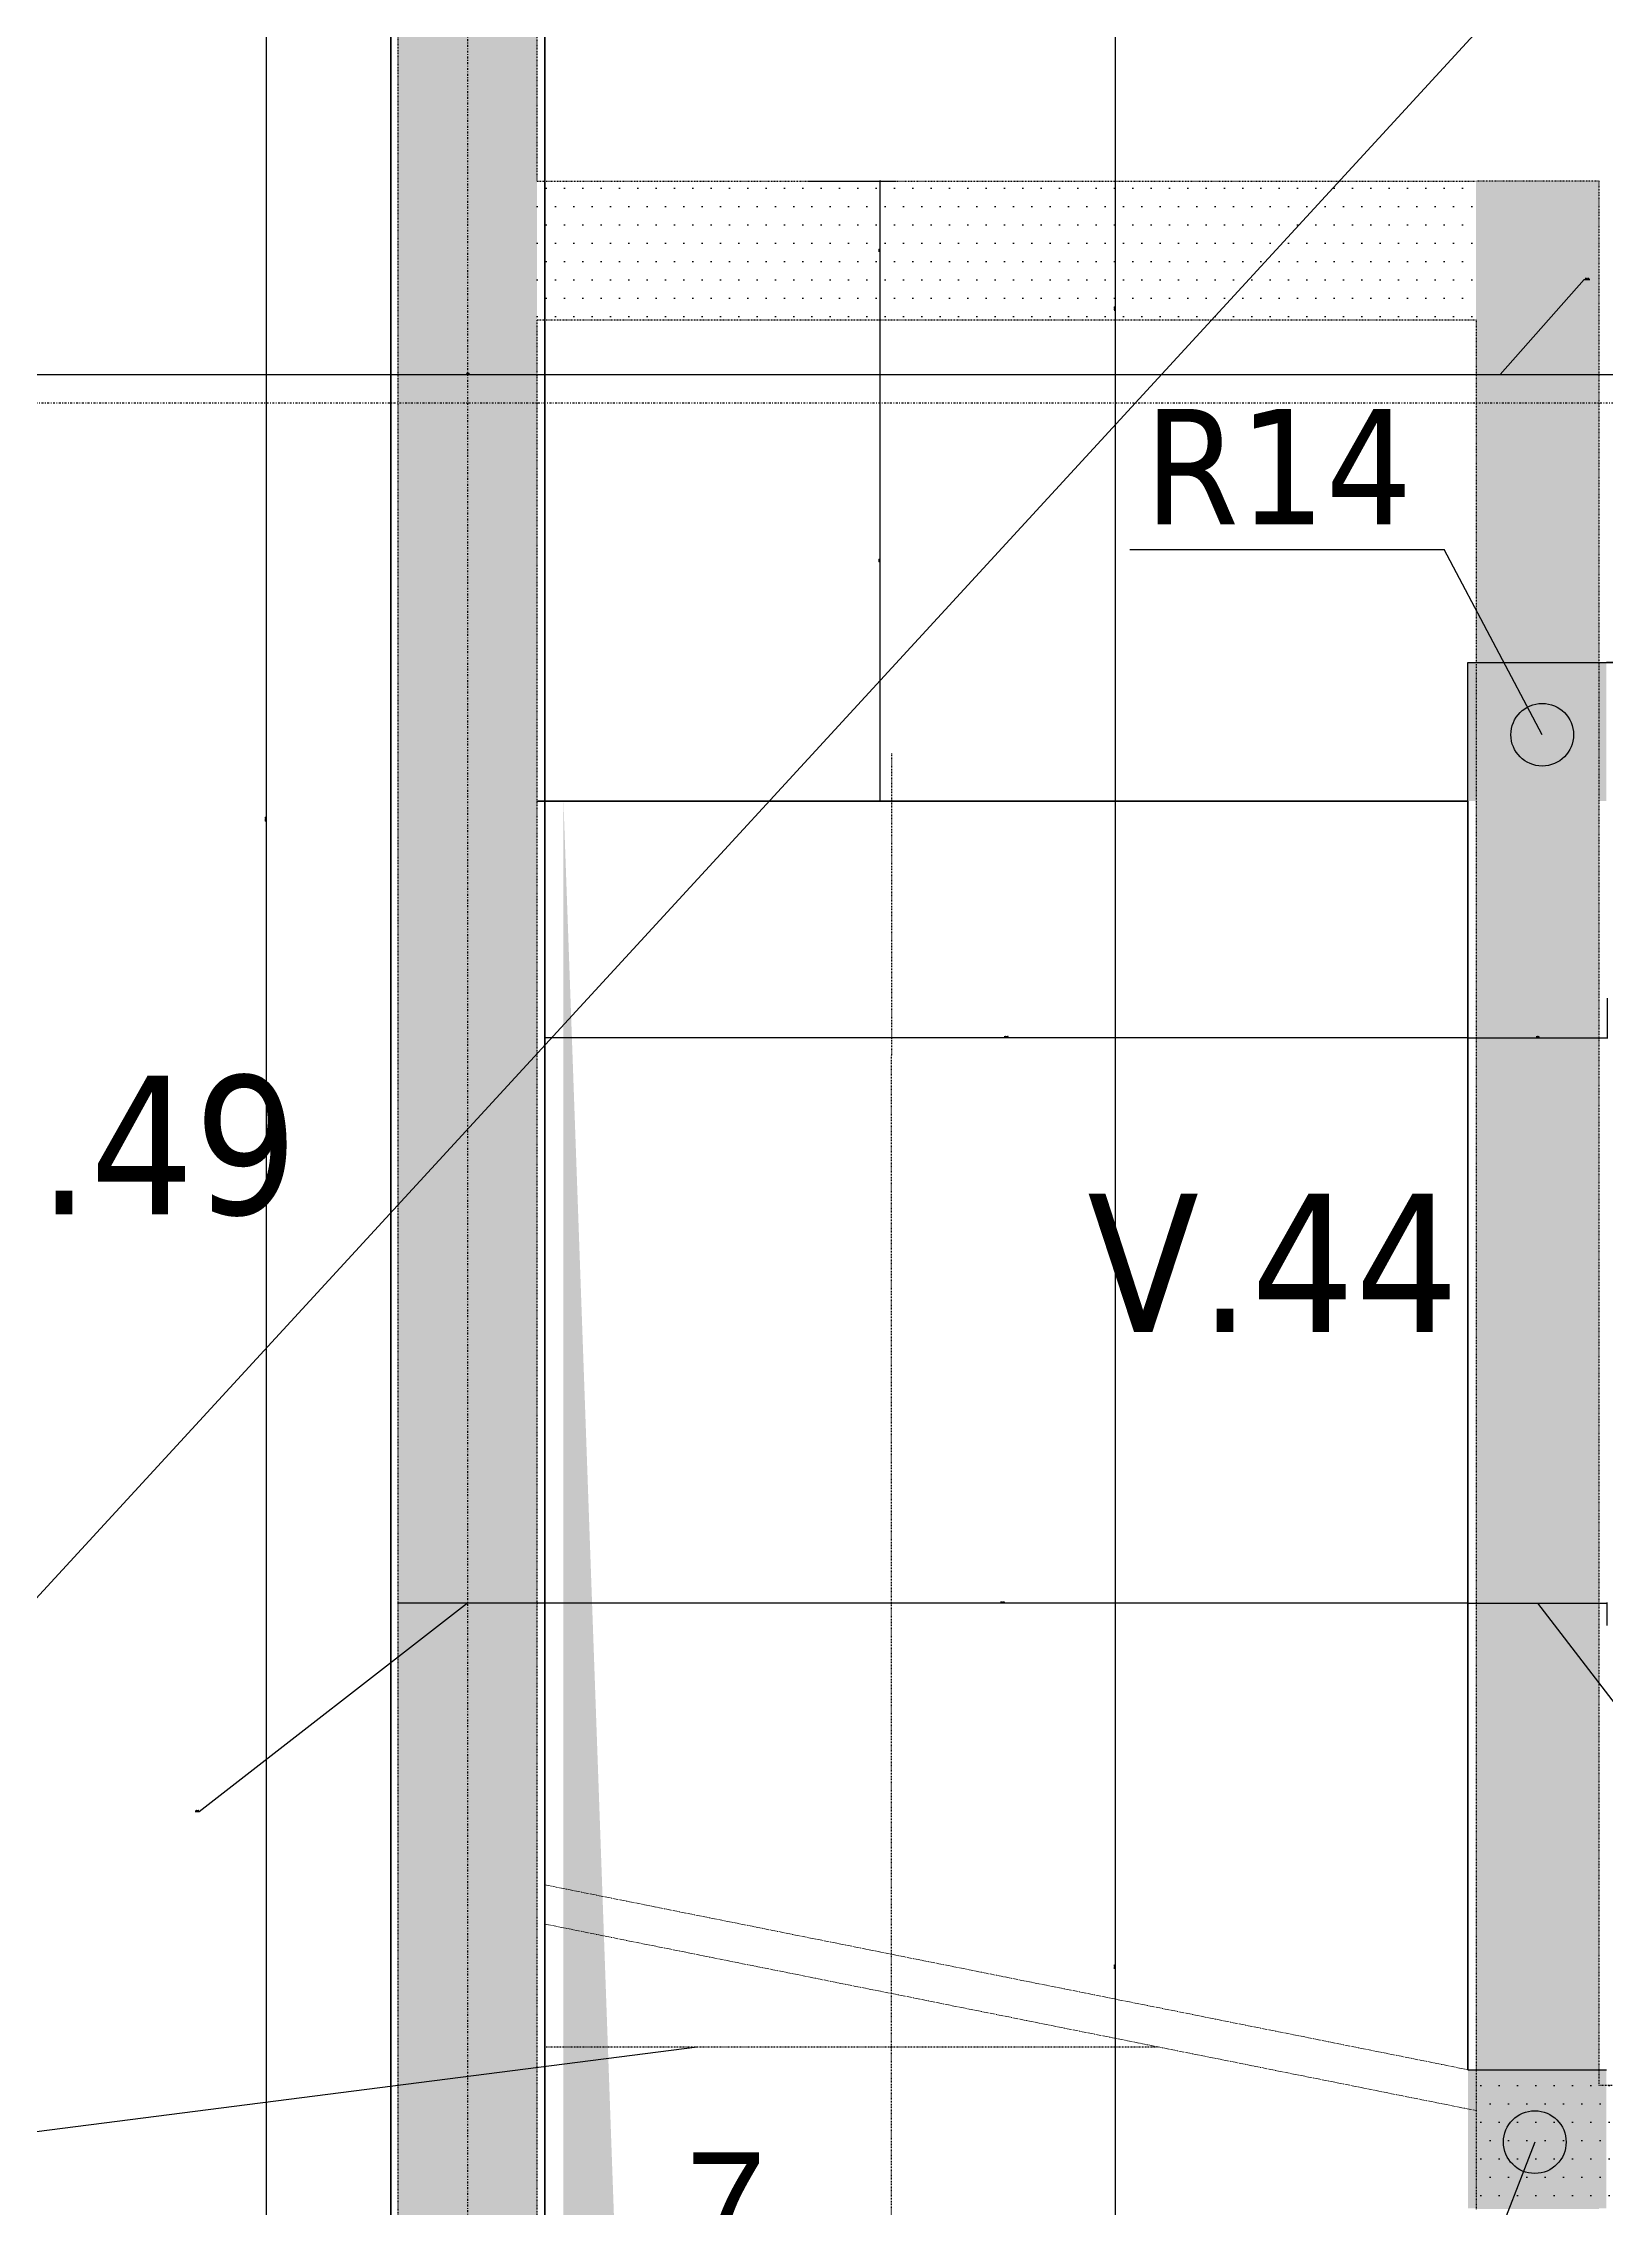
# Model space of a CAD drawing. Extents: x -12912 to 27386, y 1818 to 8189.
# Drawn here: x 5178.8 to 5382, y 6023.9 to 6305.2 of the extents above; entities that cross this region are included whole.
import ezdxf

# ---------------------------------------------------------------- set-up
doc = ezdxf.new("R2010")
doc.units = 0
doc.header["$MEASUREMENT"] = 0
for name, pattern in [('AXES2', [1.125, 0.75, -0.125, 0.125, -0.125]), ('CACHE2', [4.7625, 3.175, -1.5875]), ('GrDotted', [0.4, 0.1, -0.1, 0.1, -0.1]), ('GrFeatureAxis', [0.85, 0.25, -0.2, 0.1, -0.2, 0.1]), ('STRICHPUNKT2_S11', [0.9, 0.7, -0.1, 0, -0.1]), ('STRICHPUNKT2_S5', [1, 0.7, -0.1, 0.1, -0.1])]:
    doc.linetypes.add(name, pattern=pattern)
doc.layers.get('0').update_dxf_attribs({"linetype": 'CONTINUOUS'})
doc.layers.get('DEFPOINTS').update_dxf_attribs({"linetype": 'CONTINUOUS'})
for name, color, linetype in [('g-ax2', 1, 'AXES2'), ('g-tx', 7, 'CONTINUOUS'), ('K_ENT_M_Building_Coffrage PH Sous sol', 7, 'CONTINUOUS'), ('STR_AXES_REPERE', 1, 'CONTINUOUS'), ('STR_COTATION', 1, 'CONTINUOUS'), ('STR_dob_liaisons_voiles', 23, 'CONTINUOUS'), ('STR_RESV_DALLE', 11, 'CONTINUOUS'), ('STR_SURCH', 9, 'CACHE2'), ('STR_SURCH NIV 1', 9, 'CACHE2'), ('STR_TXT', 102, 'CONTINUOUS'), ('STR_TXT_V', 102, 'CONTINUOUS')]:
    doc.layers.add(name, color=color, linetype=linetype)
for name, color, linetype, lineweight in [('STR_AXES', 4, 'STRICHPUNKT2_S11', 25), ('STR_DALLES', 103, 'CONTINUOUS', 35), ('STR_VOILES', 6, 'CONTINUOUS', 70)]:
    doc.layers.add(name, color=color, linetype=linetype, lineweight=lineweight)
doc.styles.add('EPAIS', font='TAHOMA.TTF')
doc.styles.add('GrDimensions', font='simplex.shx')
doc.dimstyles.new('GrDimensions', dxfattribs={"dimtxt": 0.09, "dimasz": 0.05, "dimexe": 0.07, "dimexo": 0, "dimgap": 0.05, "dimtad": 1, "dimzin": 0, "dimdsep": 46, "dimtxsty": 'GrDimensions', "dimblk": 'ARCHTICK', "dimblk1": 'ARCHTICK', "dimblk2": 'ARCHTICK', "dimcen": 0.09, "dimadec": 0, "dimazin": 0, "dimtfac": 1, "dimtdec": 4, "dimtmove": 0, "dimatfit": 3, "dimldrblk": 'OPEN30', "dimfxl": 0, "dimtolj": 1, "dimtzin": 0, "dimarcsym": 0})
doc.dimstyles.new('nOVO', dxfattribs={"dimscale": 1.3, "dimtxt": 0.09, "dimasz": 0.05, "dimexe": 0.07, "dimexo": 0, "dimgap": 0.05, "dimtad": 1, "dimzin": 0, "dimdsep": 46, "dimtxsty": 'GrDimensions', "dimblk": 'ARCHTICK', "dimcen": 0.09, "dimadec": 0, "dimazin": 0, "dimtfac": 1, "dimtmove": 0, "dimatfit": 3, "dimldrblk": 'OPEN30', "dimfxl": 0, "dimtolj": 1, "dimtzin": 0, "dimarcsym": 0})
doc.dimstyles.new('Novo_MALKO', dxfattribs={"dimscale": 1.3, "dimtxt": 0.09, "dimasz": 0.05, "dimexe": 0.07, "dimexo": 0, "dimgap": 0.05, "dimtad": 1, "dimdec": 0, "dimlfac": 100, "dimzin": 0, "dimdsep": 46, "dimtxsty": 'GrDimensions', "dimblk": 'ARCHTICK', "dimcen": 0.09, "dimadec": 0, "dimazin": 0, "dimtfac": 1, "dimtdec": 0, "dimtmove": 0, "dimatfit": 3, "dimldrblk": 'OPEN30', "dimfxl": 0, "dimtolj": 1, "dimtzin": 0, "dimarcsym": 0})
pattern_1 = [(0, (5243.0074, 5883.9378), (1.190625, 2.38125), [0, -2.38125])]

# ---------------------------------------------------------------- blocks, each defined once
blk = doc.blocks.new('_ArchTick')
at = {"color": 0, "linetype": 'ByBlock', "const_width": 0.15}
blk.add_lwpolyline([(-0.5, -0.5), (0.5, 0.5)], dxfattribs=at)
blk = doc.blocks.new('*D146')
at = {"layer": 'DEFPOINTS', "color": 0, "linetype": 'Continuous'}
for p in [(4959.01, 6262.16), (5224.01, 6262.16), (5224.01, 6262.16)]:
    blk.add_point(p, dxfattribs=at)
at = {"layer": 'STR_COTATION', "color": 0, "linetype": 'Continuous', "lineweight": -2}
for p, q in [((4959.01, 6262.16), (4959.01, 6262.25)), ((4959.01, 6262.16), (5224.01, 6262.16)), ((5224.01, 6262.16), (5224.01, 6262.25))]:
    blk.add_line(p, q, dxfattribs=at)
at = {"layer": 'STR_COTATION', "color": 0, "linetype": 'Continuous', "lineweight": -2, "xscale": 0.065, "yscale": 0.065, "zscale": 0.065, "rotation": 180}
blk.add_blockref('_ArchTick', (4959.01, 6262.16), dxfattribs=at)
at = {"layer": 'STR_COTATION', "color": 0, "linetype": 'Continuous', "lineweight": -2, "xscale": 0.065, "yscale": 0.065, "zscale": 0.065}
blk.add_blockref('_ArchTick', (5224.01, 6262.16), dxfattribs=at)
at = {"layer": 'STR_COTATION', "color": 0, "linetype": 'Continuous', "lineweight": -3, "insert": (5091.51, 6262.28), "char_height": 0.117, "attachment_point": 5, "style": 'GrDimensions'}
blk.add_mtext('\\A1;265.00', dxfattribs=at)
blk = doc.blocks.new('_Open30')
at = {"color": 0, "linetype": 'ByBlock', "lineweight": -2}
for p, q in [((-1, 0.3), (0, 0)), ((0, 0), (-1, -0.3)), ((0, 0), (-1, 0))]:
    blk.add_line(p, q, dxfattribs=at)
blk = doc.blocks.new('*D147')
at = {"layer": 'DEFPOINTS', "color": 0, "linetype": 'Continuous'}
for p in [(5224.01, 6262.16), (5244.01, 6262.16), (5244.01, 6262.16)]:
    blk.add_point(p, dxfattribs=at)
at = {"layer": 'STR_COTATION', "color": 0, "linetype": 'Continuous', "lineweight": -2}
for p, q in [((5224.01, 6262.16), (5224.01, 6262.25)), ((5224.01, 6262.16), (5244.01, 6262.16)), ((5244.01, 6262.16), (5244.01, 6262.25))]:
    blk.add_line(p, q, dxfattribs=at)
at = {"layer": 'STR_COTATION', "color": 0, "linetype": 'Continuous', "lineweight": -2, "xscale": 0.065, "yscale": 0.065, "zscale": 0.065, "rotation": 180}
blk.add_blockref('_ArchTick', (5224.01, 6262.16), dxfattribs=at)
at = {"layer": 'STR_COTATION', "color": 0, "linetype": 'Continuous', "lineweight": -2, "xscale": 0.065, "yscale": 0.065, "zscale": 0.065}
blk.add_blockref('_ArchTick', (5244.01, 6262.16), dxfattribs=at)
at = {"layer": 'STR_COTATION', "color": 0, "linetype": 'Continuous', "lineweight": -3, "insert": (5234.01, 6262.28), "char_height": 0.117, "attachment_point": 5, "style": 'GrDimensions'}
blk.add_mtext('\\A1;2000', dxfattribs=at)
blk = doc.blocks.new('*D148')
at = {"layer": 'DEFPOINTS', "color": 0, "linetype": 'Continuous'}
for p in [(5244.01, 6262.16), (5492.27, 6262.16), (5492.27, 6262.16)]:
    blk.add_point(p, dxfattribs=at)
at = {"layer": 'STR_COTATION', "color": 0, "linetype": 'Continuous', "lineweight": -2}
for p, q in [((5368.14, 6262.16), (5379.07, 6274.51)), ((5379.07, 6274.51), (5379.78, 6274.51)), ((5244.01, 6262.16), (5244.01, 6262.25)), ((5244.01, 6262.16), (5492.27, 6262.16)), ((5492.27, 6262.16), (5492.27, 6262.25))]:
    blk.add_line(p, q, dxfattribs=at)
at = {"layer": 'STR_COTATION', "color": 0, "linetype": 'Continuous', "lineweight": -2, "xscale": 0.065, "yscale": 0.065, "zscale": 0.065, "rotation": 180}
blk.add_blockref('_ArchTick', (5244.01, 6262.16), dxfattribs=at)
at = {"layer": 'STR_COTATION', "color": 0, "linetype": 'Continuous', "lineweight": -2, "xscale": 0.065, "yscale": 0.065, "zscale": 0.065}
blk.add_blockref('_ArchTick', (5492.27, 6262.16), dxfattribs=at)
at = {"layer": 'STR_COTATION', "color": 0, "linetype": 'Continuous', "lineweight": -3, "insert": (5379.43, 6274.63), "char_height": 0.117, "attachment_point": 5, "style": 'GrDimensions'}
blk.add_mtext('\\A1;248.26', dxfattribs=at)
blk = doc.blocks.new('*D373')
at = {"layer": 'DEFPOINTS', "color": 0, "linetype": 'Continuous'}
for p in [(5207.86, 6508.91), (5214.24, 6508.91), (5211.24, 5899.91)]:
    blk.add_point(p, dxfattribs=at)
at = {"layer": 'STR_COTATION', "color": 0, "linetype": 'Continuous', "lineweight": -2}
for p, q in [((5214.24, 6508.91), (5207.77, 6508.91)), ((5207.86, 5899.91), (5207.86, 6508.91)), ((5211.24, 5899.91), (5207.77, 5899.91))]:
    blk.add_line(p, q, dxfattribs=at)
at = {"layer": 'STR_COTATION', "color": 0, "linetype": 'Continuous', "lineweight": -2, "xscale": 0.065, "yscale": 0.065, "zscale": 0.065}
for p, rotation in [((5207.86, 6508.91), 90), ((5207.86, 5899.91), 270)]:
    blk.add_blockref('_ArchTick', p, dxfattribs=dict(at, rotation=rotation))
at = {"layer": 'STR_COTATION', "color": 0, "linetype": 'Continuous', "lineweight": -3, "insert": (5207.73, 6204.41), "char_height": 0.117, "attachment_point": 5, "rotation": 90, "style": 'GrDimensions'}
blk.add_mtext('\\A1;609.00', dxfattribs=at)
blk = doc.blocks.new('*D375')
at = {"layer": 'DEFPOINTS', "color": 0, "linetype": 'Continuous'}
for p in [(5315.32, 6206.75), (5318.18, 6206.75), (5312.64, 5903.92)]:
    blk.add_point(p, dxfattribs=at)
at = {"layer": 'STR_COTATION', "color": 0, "linetype": 'Continuous', "lineweight": -2}
for p, q in [((5315.32, 6206.75), (5318.27, 6206.75)), ((5318.18, 5903.92), (5318.18, 6206.75)), ((5312.64, 5903.92), (5318.27, 5903.92))]:
    blk.add_line(p, q, dxfattribs=at)
at = {"layer": 'STR_COTATION', "color": 0, "linetype": 'Continuous', "lineweight": -2, "xscale": 0.065, "yscale": 0.065, "zscale": 0.065}
for p, rotation in [((5318.18, 6206.75), 90), ((5318.18, 5903.92), 270)]:
    blk.add_blockref('_ArchTick', p, dxfattribs=dict(at, rotation=rotation))
at = {"layer": 'STR_COTATION', "color": 0, "linetype": 'Continuous', "lineweight": -3, "insert": (5318.06, 6055.33), "char_height": 0.117, "attachment_point": 5, "rotation": 90, "style": 'GrDimensions'}
blk.add_mtext('\\A1;302.83', dxfattribs=at)
blk = doc.blocks.new('*D376')
at = {"layer": 'DEFPOINTS', "color": 0, "linetype": 'Continuous'}
for p in [(5314.36, 6334.65), (5318.18, 6334.65), (5315.32, 6206.75)]:
    blk.add_point(p, dxfattribs=at)
at = {"layer": 'STR_COTATION', "color": 0, "linetype": 'Continuous', "lineweight": -2}
for p, q in [((5318.09, 6334.65), (5318.27, 6334.65)), ((5318.18, 6206.75), (5318.18, 6334.65)), ((5318.09, 6206.75), (5318.27, 6206.75))]:
    blk.add_line(p, q, dxfattribs=at)
at = {"layer": 'STR_COTATION', "color": 0, "linetype": 'Continuous', "lineweight": -2, "xscale": 0.065, "yscale": 0.065, "zscale": 0.065}
for p, rotation in [((5318.18, 6334.65), 90), ((5318.18, 6206.75), 270)]:
    blk.add_blockref('_ArchTick', p, dxfattribs=dict(at, rotation=rotation))
at = {"layer": 'STR_COTATION', "color": 0, "linetype": 'Continuous', "lineweight": -3, "insert": (5318.06, 6270.7), "char_height": 0.117, "attachment_point": 5, "rotation": 90, "style": 'GrDimensions'}
blk.add_mtext('\\A1;127.90', dxfattribs=at)
blk = doc.blocks.new('*D380')
at = {"layer": 'DEFPOINTS', "color": 0, "linetype": 'Continuous'}
for p in [(5382.05, 6102.58), (5363.96, 6097.86), (5382.05, 6099.66)]:
    blk.add_point(p, dxfattribs=at)
at = {"layer": 'STR_COTATION', "color": 0, "linetype": 'Continuous', "lineweight": -2}
for p, q in [((5363.96, 6097.86), (5363.96, 6102.67)), ((5363.96, 6102.58), (5382.05, 6102.58)), ((5373.01, 6102.58), (5390.47, 6079.82)), ((5382.05, 6099.66), (5382.05, 6102.67)), ((5390.47, 6079.82), (5390.96, 6079.82))]:
    blk.add_line(p, q, dxfattribs=at)
at = {"layer": 'STR_COTATION', "color": 0, "linetype": 'Continuous', "lineweight": -2, "xscale": 0.065, "yscale": 0.065, "zscale": 0.065, "rotation": 180}
blk.add_blockref('_ArchTick', (5363.96, 6102.58), dxfattribs=at)
at = {"layer": 'STR_COTATION', "color": 0, "linetype": 'Continuous', "lineweight": -2, "xscale": 0.065, "yscale": 0.065, "zscale": 0.065}
blk.add_blockref('_ArchTick', (5382.05, 6102.58), dxfattribs=at)
at = {"layer": 'STR_COTATION', "color": 0, "linetype": 'Continuous', "lineweight": -3, "insert": (5390.71, 6079.94), "char_height": 0.117, "attachment_point": 5, "style": 'GrDimensions'}
blk.add_mtext('\\A1;1810', dxfattribs=at)
blk = doc.blocks.new('*D391')
at = {"layer": 'DEFPOINTS', "color": 0, "linetype": 'Continuous'}
for p in [(5363.96, 6181.16), (5382.06, 6181.16), (5382.06, 6176.01)]:
    blk.add_point(p, dxfattribs=at)
at = {"layer": 'STR_COTATION', "color": 0, "linetype": 'Continuous', "lineweight": -2}
for p, q in [((5363.96, 6181.16), (5363.96, 6175.92)), ((5382.06, 6181.16), (5382.06, 6175.92)), ((5363.96, 6176.01), (5382.06, 6176.01))]:
    blk.add_line(p, q, dxfattribs=at)
at = {"layer": 'STR_COTATION', "color": 0, "linetype": 'Continuous', "lineweight": -2, "xscale": 0.065, "yscale": 0.065, "zscale": 0.065, "rotation": 180}
blk.add_blockref('_ArchTick', (5363.96, 6176.01), dxfattribs=at)
at = {"layer": 'STR_COTATION', "color": 0, "linetype": 'Continuous', "lineweight": -2, "xscale": 0.065, "yscale": 0.065, "zscale": 0.065}
blk.add_blockref('_ArchTick', (5382.06, 6176.01), dxfattribs=at)
at = {"layer": 'STR_COTATION', "color": 0, "linetype": 'Continuous', "lineweight": -3, "insert": (5373.01, 6176.14), "char_height": 0.117, "attachment_point": 5, "style": 'GrDimensions'}
blk.add_mtext('\\A1;1810', dxfattribs=at)
blk = doc.blocks.new('*D951')
at = {"layer": 'DEFPOINTS', "color": 0, "ltscale": 4.5}
for p in [(5363.96, 6181.16), (5244.01, 6177.65), (5244.01, 6176.01)]:
    blk.add_point(p, dxfattribs=at)
at = {"layer": 'STR_COTATION', "color": 0, "lineweight": -2, "ltscale": 4.5}
for p, q in [((5244.01, 6176.1), (5244.01, 6175.92)), ((5363.96, 6176.01), (5244.01, 6176.01)), ((5363.96, 6176.1), (5363.96, 6175.92))]:
    blk.add_line(p, q, dxfattribs=at)
at = {"layer": 'STR_COTATION', "color": 0, "lineweight": -2, "ltscale": 4.5, "xscale": 0.065, "yscale": 0.065, "zscale": 0.065, "rotation": 180}
blk.add_blockref('_ArchTick', (5244.01, 6176.01), dxfattribs=at)
at = {"layer": 'STR_COTATION', "color": 0, "lineweight": -2, "ltscale": 4.5, "xscale": 0.065, "yscale": 0.065, "zscale": 0.065}
blk.add_blockref('_ArchTick', (5363.96, 6176.01), dxfattribs=at)
at = {"layer": 'STR_COTATION', "color": 0, "ltscale": 4.5, "insert": (5303.98, 6176.14), "char_height": 0.117, "attachment_point": 5, "style": 'GrDimensions'}
blk.add_mtext('\\A1;119.95', dxfattribs=at)
blk = doc.blocks.new('*D987')
at = {"layer": 'DEFPOINTS', "color": 0, "ltscale": 4.5}
for p in [(5279.5, 6269.26), (5287.57, 6269.26), (5279.5, 6206.75)]:
    blk.add_point(p, dxfattribs=at)
at = {"layer": 'STR_COTATION', "color": 0, "lineweight": -2, "ltscale": 4.5}
for p, q in [((5287.48, 6269.26), (5287.66, 6269.26)), ((5287.57, 6206.75), (5287.57, 6269.26)), ((5287.48, 6206.75), (5287.66, 6206.75))]:
    blk.add_line(p, q, dxfattribs=at)
at = {"layer": 'STR_COTATION', "color": 0, "lineweight": -2, "ltscale": 4.5, "xscale": 0.065, "yscale": 0.065, "zscale": 0.065}
for p, rotation in [((5287.57, 6269.26), 90), ((5287.57, 6206.75), 270)]:
    blk.add_blockref('_ArchTick', p, dxfattribs=dict(at, rotation=rotation))
at = {"layer": 'STR_COTATION', "color": 0, "ltscale": 4.5, "insert": (5287.45, 6238.01), "char_height": 0.117, "attachment_point": 5, "rotation": 90, "style": 'GrDimensions'}
blk.add_mtext('\\A1;6252', dxfattribs=at)
blk = doc.blocks.new('*D988')
at = {"layer": 'DEFPOINTS', "color": 0, "ltscale": 4.5}
for p in [(5287.57, 6287.26), (5298.32, 6287.26), (5279.5, 6269.26)]:
    blk.add_point(p, dxfattribs=at)
at = {"layer": 'STR_COTATION', "color": 0, "lineweight": -2, "ltscale": 4.5}
for p, q in [((5287.66, 6287.26), (5287.48, 6287.26)), ((5287.57, 6269.26), (5287.57, 6287.26)), ((5287.48, 6269.26), (5287.66, 6269.26))]:
    blk.add_line(p, q, dxfattribs=at)
at = {"layer": 'STR_COTATION', "color": 0, "lineweight": -2, "ltscale": 4.5, "xscale": 0.065, "yscale": 0.065, "zscale": 0.065}
for p, rotation in [((5287.57, 6287.26), 90), ((5287.57, 6269.26), 270)]:
    blk.add_blockref('_ArchTick', p, dxfattribs=dict(at, rotation=rotation))
at = {"layer": 'STR_COTATION', "color": 0, "ltscale": 4.5, "insert": (5287.45, 6278.26), "char_height": 0.117, "attachment_point": 5, "rotation": 90, "style": 'GrDimensions'}
blk.add_mtext('\\A1;1800', dxfattribs=at)
blk = doc.blocks.new('*D989')
at = {"layer": 'DEFPOINTS', "color": 0, "ltscale": 4.5}
for p in [(5243.01, 6107.75), (5243.01, 6102.58), (5363.96, 6097.86)]:
    blk.add_point(p, dxfattribs=at)
at = {"layer": 'STR_COTATION', "color": 0, "lineweight": -2, "ltscale": 4.5}
for p, q in [((5243.01, 6102.67), (5243.01, 6102.48)), ((5363.96, 6102.58), (5243.01, 6102.58)), ((5363.96, 6102.48), (5363.96, 6102.67))]:
    blk.add_line(p, q, dxfattribs=at)
at = {"layer": 'STR_COTATION', "color": 0, "lineweight": -2, "ltscale": 4.5, "xscale": 0.065, "yscale": 0.065, "zscale": 0.065, "rotation": 180}
blk.add_blockref('_ArchTick', (5243.01, 6102.58), dxfattribs=at)
at = {"layer": 'STR_COTATION', "color": 0, "lineweight": -2, "ltscale": 4.5, "xscale": 0.065, "yscale": 0.065, "zscale": 0.065}
blk.add_blockref('_ArchTick', (5363.96, 6102.58), dxfattribs=at)
at = {"layer": 'STR_COTATION', "color": 0, "ltscale": 4.5, "insert": (5303.48, 6102.7), "char_height": 0.117, "attachment_point": 5, "style": 'GrDimensions'}
blk.add_mtext('\\A1;120.95', dxfattribs=at)
blk = doc.blocks.new('*D990')
at = {"layer": 'DEFPOINTS', "color": 0, "ltscale": 4.5}
for p in [(5224.91, 6113.93), (5243.01, 6107.75), (5224.91, 6102.58)]:
    blk.add_point(p, dxfattribs=at)
at = {"layer": 'STR_COTATION', "color": 0, "lineweight": -2, "ltscale": 4.5}
for p, q in [((5233.96, 6102.58), (5199.08, 6075.49)), ((5224.91, 6102.67), (5224.91, 6102.48)), ((5243.01, 6102.58), (5224.91, 6102.58)), ((5243.01, 6102.67), (5243.01, 6102.48)), ((5199.08, 6075.49), (5198.58, 6075.49))]:
    blk.add_line(p, q, dxfattribs=at)
at = {"layer": 'STR_COTATION', "color": 0, "lineweight": -2, "ltscale": 4.5, "xscale": 0.065, "yscale": 0.065, "zscale": 0.065, "rotation": 180}
blk.add_blockref('_ArchTick', (5224.91, 6102.58), dxfattribs=at)
at = {"layer": 'STR_COTATION', "color": 0, "lineweight": -2, "ltscale": 4.5, "xscale": 0.065, "yscale": 0.065, "zscale": 0.065}
blk.add_blockref('_ArchTick', (5243.01, 6102.58), dxfattribs=at)
at = {"layer": 'STR_COTATION', "color": 0, "ltscale": 4.5, "insert": (5198.83, 6075.62), "char_height": 0.117, "attachment_point": 5, "style": 'GrDimensions'}
blk.add_mtext('\\A1;1810', dxfattribs=at)

msp = doc.modelspace()

# ---------------------------------------------------------------- hatches: boundary and pattern name
at = {"layer": 'STR_AXES_REPERE', "linetype": 'Continuous'}
for points in [[(5363.959, 6206.747), (5363.959, 6224.747), (5381.959, 6224.747), (5381.959, 6206.747)], [(5363.957, 6023.979), (5363.957, 6041.979), (5381.957, 6041.979), (5381.957, 6023.979)]]:
    msp.add_hatch(color=256, dxfattribs=at).paths.add_polyline_path(points)
at = {"layer": 'STR_dob_liaisons_voiles', "ltscale": 4.5}
h = msp.add_hatch(color=256, dxfattribs=at)
h.paths.add_polyline_path([(5375.093, 6219.157, 0.0938149), (5373.606, 6219.438), (5373.606, 6215.369)])
h.paths.add_polyline_path([(5373.606, 6215.369), (5373.606, 6211.299, 0.4142136), (5377.675, 6215.369, 0.3084139), (5375.093, 6219.157)])
h.paths.add_polyline_path([(5373.606, 6219.438, 0.4142136), (5369.536, 6215.369, 0.4142136), (5373.606, 6211.299)])
h = msp.add_hatch(color=256, dxfattribs=at)
h.paths.add_polyline_path([(5374.134, 6036.358, 0.0938149), (5372.647, 6036.64), (5372.647, 6032.57)])
h.paths.add_polyline_path([(5372.647, 6032.57), (5372.647, 6028.5, 0.4142136), (5376.716, 6032.57, 0.3084139), (5374.134, 6036.358)])
h.paths.add_polyline_path([(5372.647, 6036.64, 0.4142136), (5368.577, 6032.57, 0.4142136), (5372.647, 6028.5)])
at = {"layer": 'STR_SURCH', "linetype": 'Continuous'}
h = msp.add_hatch(dxfattribs=at)
h.set_pattern_fill('DOTS', color=256, scale=1.5, style=0)
h.set_pattern_definition(pattern_1)
h.paths.add_polyline_path([(5224.91, 5899.914), (5243.007, 5899.914), (5243.007, 6508.914), (5224.91, 6508.914)])
at = {"layer": 'STR_SURCH', "ltscale": 4.5}
h = msp.add_hatch(dxfattribs=at)
h.set_pattern_fill('DOTS', color=256, scale=1.5, style=0)
h.set_pattern_definition(pattern_1)
h.paths.add_polyline_path([(5365.007, 6287.264), (5243.007, 6287.264), (5243.007, 6269.264), (5365.007, 6269.264)])
at = {"layer": 'STR_SURCH', "linetype": 'Continuous'}
h = msp.add_hatch(dxfattribs=at)
h.set_pattern_fill('DOTS', color=256, scale=1.5, style=0)
h.set_pattern_definition([(0, (5254.0074, 5883.9378), (1.190625, 2.38125), [0, -2.38125])])
h.paths.add_polyline_path([(5365.007, 6023.881), (5381.007, 6023.881), (5381.007, 6287.264), (5365.007, 6287.264)])
h = msp.add_hatch(dxfattribs=at)
h.set_pattern_fill('DOTS', color=256, scale=1.5, style=0)
h.set_pattern_definition([(0, (5243.0074, 5908.9378), (1.190625, 2.38125), [0, -2.38125])])
h.paths.add_polyline_path([(5365.007, 6039.932), (5365.007, 6023.932), (5510.367, 6023.932), (5510.367, 6039.932)])

# ---------------------------------------------------------------- linework, layer by layer
at = {"layer": 'g-ax2', "ltscale": 0.1}
msp.add_lwpolyline([(5289.04, 6212.911), (5289.04, 6212.911), (5289.018, 5953.911), (5398.521, 5953.911), (5382.09, 5965.319), (5382.09, 5944.785)], dxfattribs=at)
at = {"layer": 'K_ENT_M_Building_Coffrage PH Sous sol', "color": 7, "linetype": 'GrFeatureAxis'}
msp.add_lwpolyline([(-1174.64, 6258.483), (7646.442, 6258.483)], dxfattribs=at)
at = {"layer": 'STR_AXES', "linetype": 'GrFeatureAxis'}
msp.add_line((5234.007, 5622.963), (5234.007, 8022.963), dxfattribs=at)
at = {"layer": 'STR_AXES_REPERE', "linetype": 'Continuous'}
for p, q in [((5363.959, 6224.747), (5381.959, 6224.747)), ((5363.959, 6206.747), (5363.959, 6224.747)), ((5363.957, 6041.979), (5381.957, 6041.979))]:
    msp.add_line(p, q, dxfattribs=at)
at = {"layer": 'STR_COTATION', "ltscale": 4.5}
for p, q in [((4270.628, 5117.087), (5875.776, 6861.782)), ((5278.355, 6287.264), (5289.596, 6287.264))]:
    msp.add_line(p, q, dxfattribs=at)
at = {"layer": 'STR_DALLES', "ltscale": 4.5}
msp.add_line((5242.96, 6206.747), (5363.959, 6206.747), dxfattribs=at)
at = {"layer": 'STR_dob_liaisons_voiles', "ltscale": 4.5}
for p, q in [((5320.015, 6239.417), (5360.861, 6239.417)), ((5373.606, 6215.369), (5360.861, 6239.417)), ((5372.647, 6032.57), (5359.433, 5998.593))]:
    msp.add_line(p, q, dxfattribs=at)
for centre in [(5373.606, 6215.369), (5372.647, 6032.57)]:
    msp.add_circle(centre, 4.07, dxfattribs=at)
at = {"layer": 'STR_RESV_DALLE', "linetype": 'Continuous'}
msp.add_solid([(5384.205, 5906.369), (5246.433, 5906.369), (5256.835, 5915.363), (5246.433, 6206.747)], dxfattribs=at)
at = {"layer": 'STR_SURCH', "linetype": 'GrDotted'}
for p, q in [((5224.91, 6451.49), (5224.91, 5903.916)), ((5243.007, 6287.264), (5243.007, 6407.167)), ((5243.007, 6287.264), (5365.007, 6287.264)), ((5381.007, 6224.747), (5381.007, 6287.264)), ((5243.007, 5903.916), (5243.007, 6269.264)), ((5243.007, 6269.264), (5365.007, 6269.264)), ((5365.007, 6269.264), (5365.007, 6224.747)), ((5365.007, 6224.747), (5365.007, 6023.881)), ((5381.007, 6041.979), (5381.007, 6224.747)), ((5244.009, 6044.932), (5323.734, 6044.932)), ((5492.269, 6039.932), (5381.007, 6039.932))]:
    msp.add_line(p, q, dxfattribs=at)
at = {"layer": 'STR_SURCH', "linetype": 'GrDotted', "ltscale": 0.25}
msp.add_line((5381.007, 6287.264), (5365.007, 6287.264), dxfattribs=at)
at = {"layer": 'STR_SURCH', "linetype": 'GrDotted', "ltscale": 0.051155}
msp.add_line((5381.007, 6039.932), (5381.007, 6041.979), dxfattribs=at)
at = {"layer": 'STR_SURCH NIV 1', "linetype": 'STRICHPUNKT2_S5', "lineweight": 18}
for p, q in [((5244.009, 6065.993), (5363.956, 6041.979)), ((5244.009, 6060.894), (5365.007, 6036.669))]:
    msp.add_line(p, q, dxfattribs=at)
at = {"layer": 'STR_TXT'}
msp.add_line((5166.114, 6032.43, 1932.333), (5263.791, 6044.932), dxfattribs=at)
at = {"layer": 'STR_VOILES', "linetype": 'Continuous'}
for p, q in [((5224.006, 5903.916), (5224.006, 6333.65)), ((5244.009, 6333.65), (5244.009, 5903.916)), ((5381.959, 6224.747), (5492.269, 6224.747)), ((5363.956, 6041.979), (5363.959, 6206.747))]:
    msp.add_line(p, q, dxfattribs=at)

# ---------------------------------------------------------------- texts
at = {"layer": 'g-tx'}
msp.add_text('7', height=14, rotation=359.96447, dxfattribs=at).set_placement((5262.355, 6017.263))
at = {"layer": 'STR_dob_liaisons_voiles', "ltscale": 4.5, "style": 'EPAIS'}
msp.add_text('R14', height=15, dxfattribs=at).set_placement((5321.904, 6242.692))
at = {"layer": 'STR_TXT_V', "ltscale": 4.5, "style": 'EPAIS'}
for s, p in [('V.49', (5163.652, 6153.093)), ('V.44', (5314.498, 6137.774))]:
    msp.add_text(s, height=18, dxfattribs=at).set_placement(p)

# ---------------------------------------------------------------- dimensions: what is measured, and where the dimension line sits
at = {"layer": 'STR_COTATION', "linetype": 'Continuous', "lineweight": -3}
for base, p1, p2, picture, middle in [((5207.857, 6508.914), (5211.241, 5899.914), (5214.241, 6508.914), '*D373', (5207.734, 6204.414)), ((5318.18, 6206.747), (5312.643, 5903.916), (5315.318, 6206.747), '*D375', (5318.056, 6055.332))]:
    dim = msp.add_linear_dim(base=base, p1=p1, p2=p2, angle=90, dimstyle='GrDimensions', override={"dimscale": 1.3, "dimtmove": 1}, dxfattribs=at)
    dim.commit()
    dim.dimension.update_dxf_attribs({"geometry": picture, "text_midpoint": middle})
dim = msp.add_linear_dim(base=(5318.18, 6334.65), p1=(5315.318, 6206.747), p2=(5314.362, 6334.65), angle=90, dimstyle='nOVO', dxfattribs=at)
dim.commit()
dim.dimension.update_dxf_attribs({"geometry": '*D376', "text_midpoint": (5318.056, 6270.698)})
at = {"layer": 'STR_COTATION', "ltscale": 4.5}
dim = msp.add_linear_dim(base=(5287.569, 6287.264), p1=(5279.502, 6269.264), p2=(5298.317, 6287.264), angle=90, dimstyle='Novo_MALKO', override={"dimtmove": 1}, dxfattribs=at)
dim.commit()
dim.dimension.update_dxf_attribs({"geometry": '*D988', "text_midpoint": (5287.569, 6278.264), "dimtype": 160})
at = {"layer": 'STR_COTATION', "linetype": 'Continuous', "lineweight": -3}
for base, p1, p2, override, picture, middle in [((5492.269, 6262.156), (5244.009, 6262.156), (5492.269, 6262.156), {"dimscale": 1.3, "dimtmove": 1}, '*D148', (5379.139, 6274.506)), ((5382.054, 6102.575), (5363.956, 6097.861), (5382.054, 6099.655), {"dimscale": 1.3, "dimdec": 0, "dimlfac": 100, "dimzin": 0, "dimtmove": 1}, '*D380', (5390.531, 6079.818))]:
    dim = msp.add_linear_dim(base=base, p1=p1, p2=p2, dimstyle='GrDimensions', override=override, dxfattribs=at)
    dim.commit()
    dim.dimension.update_dxf_attribs({"geometry": picture, "text_midpoint": middle, "dimtype": 160})
at = {"layer": 'STR_COTATION', "ltscale": 4.5}
dim = msp.add_linear_dim(base=(5287.569, 6269.264), p1=(5279.502, 6206.747), p2=(5279.502, 6269.264), angle=90, dimstyle='Novo_MALKO', dxfattribs=at)
dim.commit()
dim.dimension.update_dxf_attribs({"geometry": '*D987', "text_midpoint": (5287.445, 6238.006)})
at = {"layer": 'STR_COTATION', "linetype": 'Continuous', "lineweight": -3}
for base, p1, p2, override, picture, middle in [((5224.006, 6262.156), (4959.007, 6262.156), (5224.006, 6262.156), {"dimscale": 1.3, "dimtmove": 1}, '*D146', (5091.507, 6262.28)), ((5244.009, 6262.156), (5224.006, 6262.156), (5244.009, 6262.156), {"dimscale": 1.3, "dimdec": 0, "dimlfac": 100, "dimzin": 0, "dimtmove": 1}, '*D147', (5234.007, 6262.28)), ((5382.056, 6176.013), (5363.958, 6181.161), (5382.056, 6181.161), {"dimscale": 1.3, "dimtxt": 0.09, "dimasz": 0.05, "dimexe": 0.07, "dimexo": 0, "dimgap": 0.05, "dimtad": 1, "dimjust": 0, "dimtih": 0, "dimtoh": 0, "dimdec": 0, "dimlfac": 100, "dimrnd": 0, "dimzin": 0, "dimdsep": 46, "dimlunit": 2, "dimpost": '', "dimtxsty": 'GrDimensions', "dimblk": 'ArchTick', "dimblk1": 'ArchTick', "dimblk2": 'ArchTick', "dimsah": 0, "dimtsz": 0, "dimcen": 0.09, "dimdle": 0, "dimse1": 0, "dimse2": 0, "dimsd1": 0, "dimsd2": 0, "dimclrd": 0, "dimclre": 0, "dimclrt": 0, "dimaunit": 0, "dimadec": 0, "dimazin": 0, "dimtol": 0, "dimlim": 0, "dimtp": 0, "dimtm": 0, "dimtfac": 1, "dimtdec": 4, "dimtix": 0, "dimtofl": 1, "dimtmove": 1, "dimatfit": 3, "dimldrblk": 'Open30', "dimtvp": 0, "dimfrac": 0, "dimtolj": 1, "dimtzin": 0, "dimlwd": 65534, "dimlwe": 65534}, '*D391', (5373.007, 6176.136))]:
    dim = msp.add_linear_dim(base=base, p1=p1, p2=p2, dimstyle='GrDimensions', override=override, dxfattribs=at)
    dim.commit()
    dim.dimension.update_dxf_attribs({"geometry": picture, "text_midpoint": middle})
at = {"layer": 'STR_COTATION', "ltscale": 4.5}
for base, p1, p2, picture, middle in [((5244.009, 6176.013), (5363.958, 6181.161), (5244.009, 6177.65), '*D951', (5303.983, 6176.136)), ((5243.007, 6102.575), (5363.956, 6097.861), (5243.007, 6107.751), '*D989', (5303.482, 6102.699))]:
    dim = msp.add_linear_dim(base=base, p1=p1, p2=p2, dimstyle='nOVO', dxfattribs=at)
    dim.commit()
    dim.dimension.update_dxf_attribs({"geometry": picture, "text_midpoint": middle})
dim = msp.add_linear_dim(base=(5224.91, 6102.575), p1=(5243.007, 6107.751), p2=(5224.91, 6113.925), dimstyle='Novo_MALKO', override={"dimtmove": 1}, dxfattribs=at)
dim.commit()
dim.dimension.update_dxf_attribs({"geometry": '*D990', "text_midpoint": (5199.013, 6075.494), "dimtype": 160})

doc.saveas('drawing.dxf')
